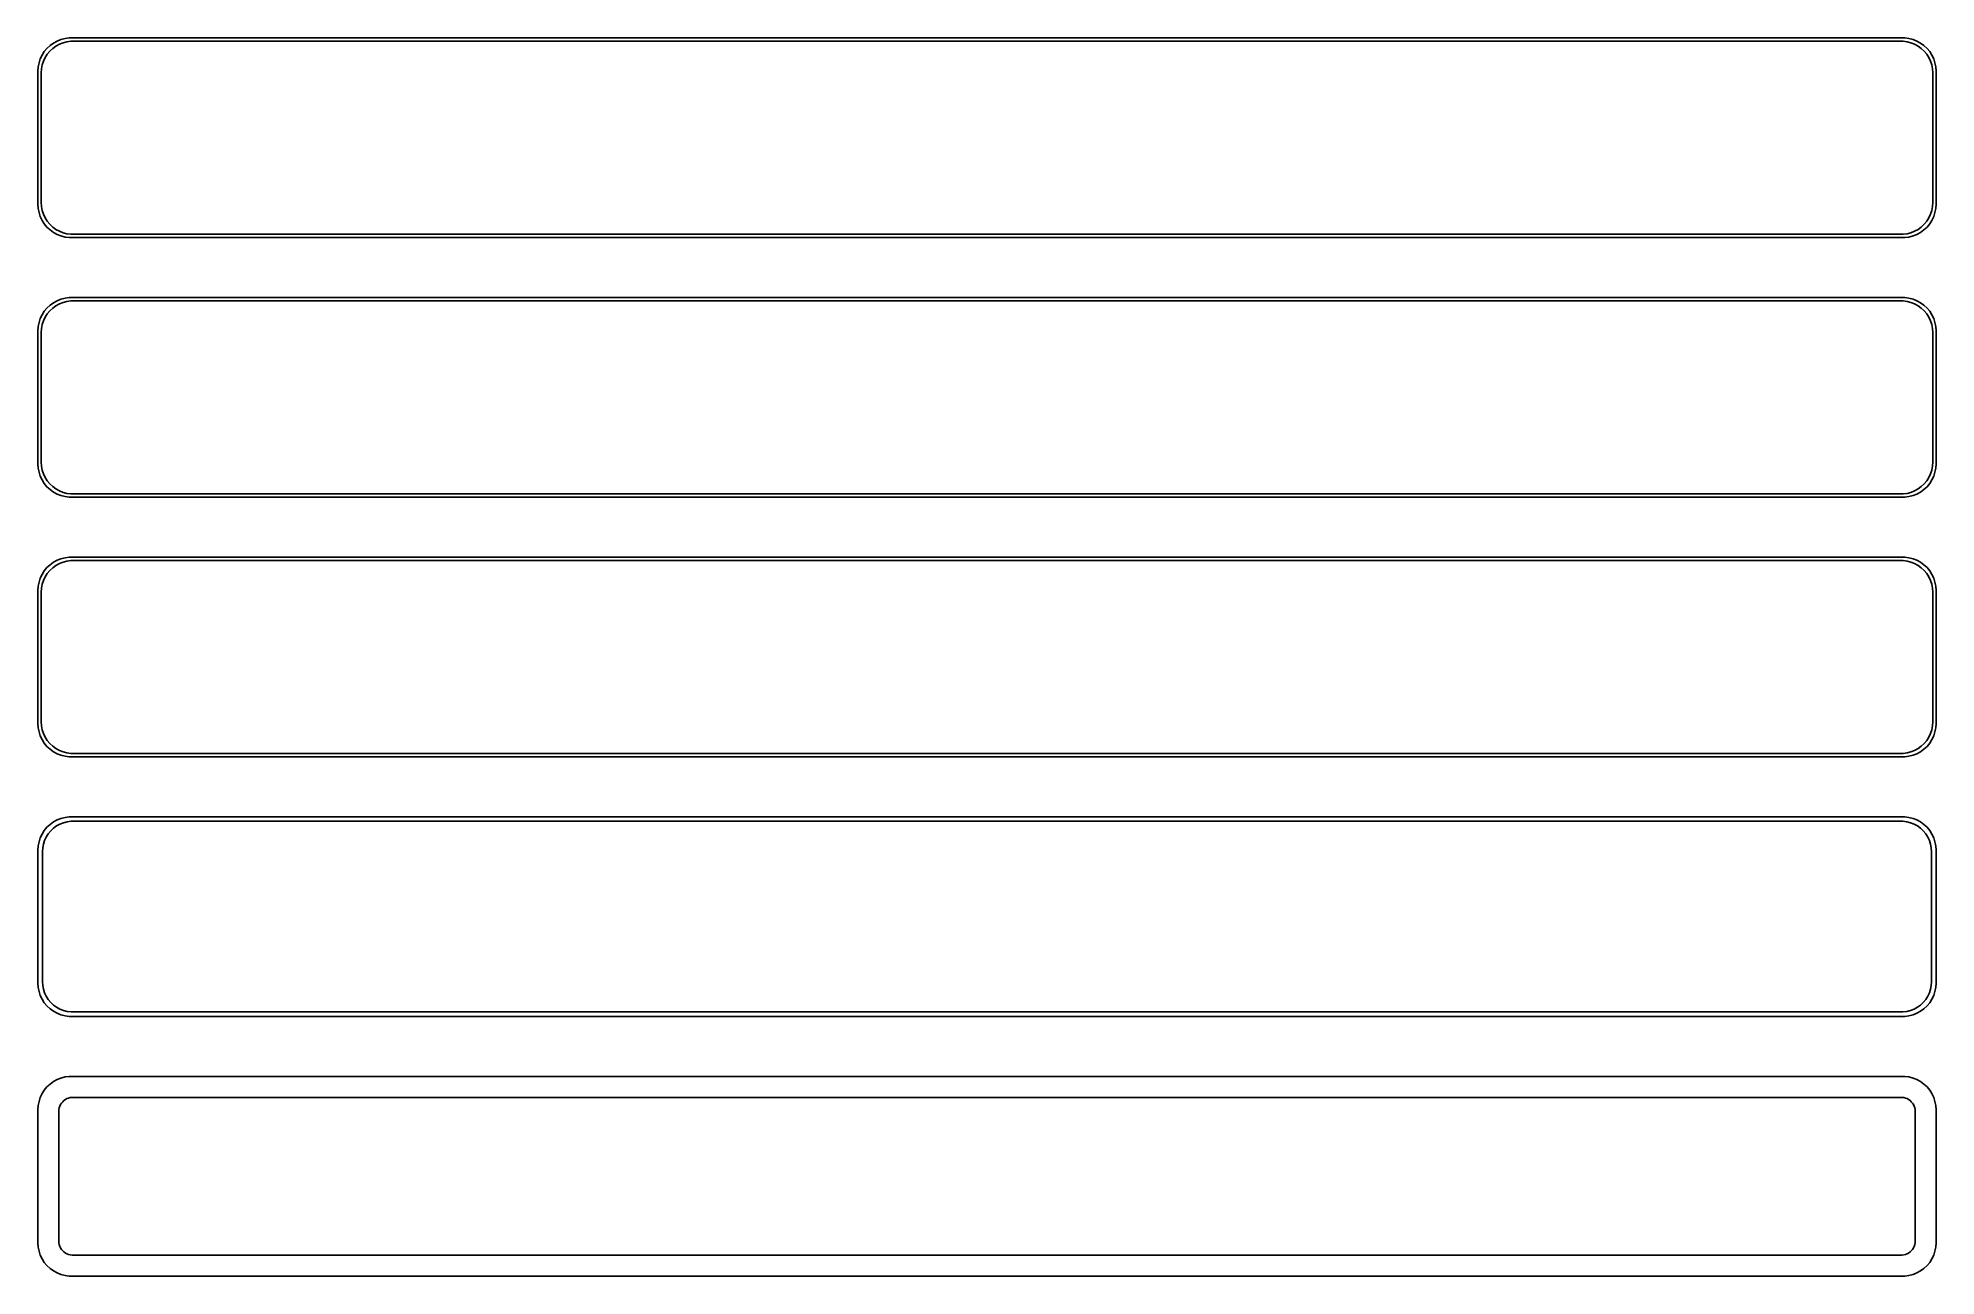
# Model space of a CAD drawing. Header units: metres. Extents: x -142 to 142, y 180 to 366.
import ezdxf

# ---------------------------------------------------------------- set-up
doc = ezdxf.new("R2010")
doc.units = ezdxf.units.M

msp = doc.modelspace()

# ---------------------------------------------------------------- linework, layer by layer
for p, q in [((-140.687, 364.853), (-141.145, 364.423)), ((-140.179, 365.222), (-140.687, 364.853)), ((-139.629, 365.524), (-140.179, 365.222)), ((-139.795, 364.761), (-139.272, 365.048)), ((-139.045, 365.755), (-139.629, 365.524)), ((-139.272, 365.048), (-138.718, 365.268)), ((-138.437, 365.911), (-139.045, 365.755)), ((-138.718, 365.268), (-138.14, 365.416)), ((-137.814, 365.99), (-138.437, 365.911)), ((-138.14, 365.416), (-137.548, 365.491)), ((137.814, 365.99), (-137.814, 365.99)), ((-137.548, 365.491), (137.548, 365.491)), ((137.548, 365.491), (138.14, 365.416)), ((138.437, 365.911), (137.814, 365.99)), ((138.14, 365.416), (138.718, 365.268)), ((139.045, 365.755), (138.437, 365.911)), ((138.718, 365.268), (139.272, 365.048)), ((139.629, 365.524), (139.045, 365.755)), ((139.272, 365.048), (139.795, 364.761)), ((140.179, 365.222), (139.629, 365.524)), ((140.687, 364.853), (140.179, 365.222)), ((141.145, 364.423), (140.687, 364.853)), ((-142.343, 362.243), (-142.461, 361.627)), ((-142.149, 362.841), (-142.343, 362.243)), ((-141.882, 363.409), (-142.149, 362.841)), ((-141.545, 363.939), (-141.882, 363.409)), ((-141.851, 361.931), (-141.666, 362.499)), ((-141.666, 362.499), (-141.412, 363.038)), ((-141.145, 364.423), (-141.545, 363.939)), ((-141.412, 363.038), (-141.093, 363.542)), ((-141.093, 363.542), (-140.713, 364.002)), ((-140.713, 364.002), (-140.278, 364.41)), ((-140.278, 364.41), (-139.795, 364.761)), ((139.795, 364.761), (140.278, 364.41)), ((140.278, 364.41), (140.713, 364.002)), ((140.713, 364.002), (141.093, 363.542)), ((141.093, 363.542), (141.412, 363.038)), ((141.545, 363.939), (141.145, 364.423)), ((141.412, 363.038), (141.666, 362.499)), ((141.882, 363.409), (141.545, 363.939)), ((141.666, 362.499), (141.851, 361.931)), ((142.149, 362.841), (141.882, 363.409)), ((142.343, 362.243), (142.149, 362.841)), ((142.461, 361.627), (142.343, 362.243)), ((-142.461, 361.627), (-142.5, 361)), ((-142.5, 361), (-142.5, 341)), ((-142, 360.75), (-141.963, 361.345)), ((-142, 341.25), (-142, 360.75)), ((-141.963, 361.345), (-141.851, 361.931)), ((141.851, 361.931), (141.963, 361.345)), ((141.963, 361.345), (142, 360.75)), ((142, 360.75), (142, 341.25)), ((142.5, 361), (142.461, 361.627)), ((142.5, 341), (142.5, 361)), ((-142.5, 341), (-142.461, 340.373)), ((-142.461, 340.373), (-142.343, 339.757)), ((-142.343, 339.757), (-142.149, 339.159)), ((-142.149, 339.159), (-141.882, 338.591)), ((-141.963, 340.655), (-142, 341.25)), ((-141.851, 340.069), (-141.963, 340.655)), ((-141.666, 339.501), (-141.851, 340.069)), ((-141.412, 338.962), (-141.666, 339.501)), ((141.666, 339.501), (141.412, 338.962)), ((141.851, 340.069), (141.666, 339.501)), ((141.963, 340.655), (141.851, 340.069)), ((141.882, 338.591), (142.149, 339.159)), ((142, 341.25), (141.963, 340.655)), ((142.149, 339.159), (142.343, 339.757)), ((142.343, 339.757), (142.461, 340.373)), ((142.461, 340.373), (142.5, 341)), ((-141.882, 338.591), (-141.545, 338.061)), ((-141.545, 338.061), (-141.145, 337.577)), ((-141.093, 338.458), (-141.412, 338.962)), ((-141.145, 337.577), (-140.687, 337.147)), ((-140.713, 337.998), (-141.093, 338.458)), ((-140.278, 337.59), (-140.713, 337.998)), ((-140.687, 337.147), (-140.179, 336.778)), ((-139.795, 337.239), (-140.278, 337.59)), ((-140.179, 336.778), (-139.629, 336.476)), ((-139.272, 336.952), (-139.795, 337.239)), ((-139.629, 336.476), (-139.045, 336.245)), ((-138.718, 336.732), (-139.272, 336.952)), ((-138.14, 336.584), (-138.718, 336.732)), ((-137.548, 336.509), (-138.14, 336.584)), ((137.548, 336.509), (-137.548, 336.509)), ((138.14, 336.584), (137.548, 336.509)), ((138.718, 336.732), (138.14, 336.584)), ((139.272, 336.952), (138.718, 336.732)), ((139.045, 336.245), (139.629, 336.476)), ((139.795, 337.239), (139.272, 336.952)), ((139.629, 336.476), (140.179, 336.778)), ((140.278, 337.59), (139.795, 337.239)), ((140.179, 336.778), (140.687, 337.147)), ((140.713, 337.998), (140.278, 337.59)), ((140.687, 337.147), (141.145, 337.577)), ((141.093, 338.458), (140.713, 337.998)), ((141.412, 338.962), (141.093, 338.458)), ((141.145, 337.577), (141.545, 338.061)), ((141.545, 338.061), (141.882, 338.591)), ((-139.045, 336.245), (-138.437, 336.089)), ((-138.437, 336.089), (-137.814, 336.01)), ((-137.814, 336.01), (137.814, 336.01)), ((137.814, 336.01), (138.437, 336.089)), ((138.437, 336.089), (139.045, 336.245)), ((-141.545, 324.939), (-141.882, 324.409)), ((-141.145, 325.423), (-141.545, 324.939)), ((-140.687, 325.853), (-141.145, 325.423)), ((-141.093, 324.542), (-140.713, 325.002)), ((-140.713, 325.002), (-140.278, 325.41)), ((-140.179, 326.222), (-140.687, 325.853)), ((-140.278, 325.41), (-139.795, 325.761)), ((-139.629, 326.524), (-140.179, 326.222)), ((-139.795, 325.761), (-139.272, 326.048)), ((-139.045, 326.755), (-139.629, 326.524)), ((-139.272, 326.048), (-138.718, 326.268)), ((-138.437, 326.911), (-139.045, 326.755)), ((-138.718, 326.268), (-138.14, 326.416)), ((-137.814, 326.99), (-138.437, 326.911)), ((-138.14, 326.416), (-137.548, 326.491)), ((137.814, 326.99), (-137.814, 326.99)), ((-137.548, 326.491), (137.548, 326.491)), ((137.548, 326.491), (138.14, 326.416)), ((138.437, 326.911), (137.814, 326.99)), ((138.14, 326.416), (138.718, 326.268)), ((139.045, 326.755), (138.437, 326.911)), ((138.718, 326.268), (139.272, 326.048)), ((139.629, 326.524), (139.045, 326.755)), ((139.272, 326.048), (139.795, 325.761)), ((140.179, 326.222), (139.629, 326.524)), ((139.795, 325.761), (140.278, 325.41)), ((140.687, 325.853), (140.179, 326.222)), ((140.278, 325.41), (140.713, 325.002)), ((141.145, 325.423), (140.687, 325.853)), ((140.713, 325.002), (141.093, 324.542)), ((141.545, 324.939), (141.145, 325.423)), ((141.882, 324.409), (141.545, 324.939)), ((-142.461, 322.627), (-142.5, 322)), ((-142.343, 323.243), (-142.461, 322.627)), ((-142.149, 323.841), (-142.343, 323.243)), ((-141.882, 324.409), (-142.149, 323.841)), ((-142, 321.75), (-141.963, 322.345)), ((-141.963, 322.345), (-141.851, 322.931)), ((-141.851, 322.931), (-141.666, 323.499)), ((-141.666, 323.499), (-141.412, 324.038)), ((-141.412, 324.038), (-141.093, 324.542)), ((141.093, 324.542), (141.412, 324.038)), ((141.412, 324.038), (141.666, 323.499)), ((141.666, 323.499), (141.851, 322.931)), ((141.851, 322.931), (141.963, 322.345)), ((142.149, 323.841), (141.882, 324.409)), ((141.963, 322.345), (142, 321.75)), ((142.343, 323.243), (142.149, 323.841)), ((142.461, 322.627), (142.343, 323.243)), ((142.5, 322), (142.461, 322.627)), ((-142.5, 322), (-142.5, 302)), ((-142, 302.25), (-142, 321.75)), ((142, 321.75), (142, 302.25)), ((142.5, 302), (142.5, 322)), ((-141.963, 301.655), (-142, 302.25)), ((142, 302.25), (141.963, 301.655)), ((-142.5, 302), (-142.461, 301.373)), ((-142.461, 301.373), (-142.343, 300.757)), ((-142.343, 300.757), (-142.149, 300.159)), ((-142.149, 300.159), (-141.882, 299.591)), ((-141.851, 301.069), (-141.963, 301.655)), ((-141.882, 299.591), (-141.545, 299.061)), ((-141.666, 300.501), (-141.851, 301.069)), ((-141.412, 299.962), (-141.666, 300.501)), ((-141.093, 299.458), (-141.412, 299.962)), ((-140.713, 298.998), (-141.093, 299.458)), ((141.093, 299.458), (140.713, 298.998)), ((141.412, 299.962), (141.093, 299.458)), ((141.666, 300.501), (141.412, 299.962)), ((141.545, 299.061), (141.882, 299.591)), ((141.851, 301.069), (141.666, 300.501)), ((141.963, 301.655), (141.851, 301.069)), ((141.882, 299.591), (142.149, 300.159)), ((142.149, 300.159), (142.343, 300.757)), ((142.343, 300.757), (142.461, 301.373)), ((142.461, 301.373), (142.5, 302)), ((-141.545, 299.061), (-141.145, 298.577)), ((-141.145, 298.577), (-140.687, 298.147)), ((-140.278, 298.59), (-140.713, 298.998)), ((-140.687, 298.147), (-140.179, 297.778)), ((-139.795, 298.239), (-140.278, 298.59)), ((-140.179, 297.778), (-139.629, 297.476)), ((-139.272, 297.952), (-139.795, 298.239)), ((-139.629, 297.476), (-139.045, 297.245)), ((-138.718, 297.732), (-139.272, 297.952)), ((-139.045, 297.245), (-138.437, 297.089)), ((-138.14, 297.584), (-138.718, 297.732)), ((-138.437, 297.089), (-137.814, 297.01)), ((-137.548, 297.509), (-138.14, 297.584)), ((-137.814, 297.01), (137.814, 297.01)), ((137.548, 297.509), (-137.548, 297.509)), ((138.14, 297.584), (137.548, 297.509)), ((137.814, 297.01), (138.437, 297.089)), ((138.718, 297.732), (138.14, 297.584)), ((138.437, 297.089), (139.045, 297.245)), ((139.272, 297.952), (138.718, 297.732)), ((139.045, 297.245), (139.629, 297.476)), ((139.795, 298.239), (139.272, 297.952)), ((139.629, 297.476), (140.179, 297.778)), ((140.278, 298.59), (139.795, 298.239)), ((140.179, 297.778), (140.687, 298.147)), ((140.713, 298.998), (140.278, 298.59)), ((140.687, 298.147), (141.145, 298.577)), ((141.145, 298.577), (141.545, 299.061)), ((-138.437, 287.911), (-139.045, 287.755)), ((-137.814, 287.99), (-138.437, 287.911)), ((137.814, 287.99), (-137.814, 287.99)), ((138.437, 287.911), (137.814, 287.99)), ((139.045, 287.755), (138.437, 287.911)), ((-141.882, 285.409), (-142.149, 284.841)), ((-141.545, 285.939), (-141.882, 285.409)), ((-141.666, 284.499), (-141.412, 285.038)), ((-141.145, 286.423), (-141.545, 285.939)), ((-141.412, 285.038), (-141.093, 285.542)), ((-140.687, 286.853), (-141.145, 286.423)), ((-141.093, 285.542), (-140.713, 286.002)), ((-140.713, 286.002), (-140.278, 286.41)), ((-140.179, 287.222), (-140.687, 286.853)), ((-140.278, 286.41), (-139.795, 286.761)), ((-139.629, 287.524), (-140.179, 287.222)), ((-139.795, 286.761), (-139.272, 287.048)), ((-139.045, 287.755), (-139.629, 287.524)), ((-139.272, 287.048), (-138.718, 287.268)), ((-138.718, 287.268), (-138.14, 287.416)), ((-138.14, 287.416), (-137.548, 287.491)), ((-137.548, 287.491), (137.548, 287.491)), ((137.548, 287.491), (138.14, 287.416)), ((138.14, 287.416), (138.718, 287.268)), ((138.718, 287.268), (139.272, 287.048)), ((139.629, 287.524), (139.045, 287.755)), ((139.272, 287.048), (139.795, 286.761)), ((140.179, 287.222), (139.629, 287.524)), ((139.795, 286.761), (140.278, 286.41)), ((140.687, 286.853), (140.179, 287.222)), ((140.278, 286.41), (140.713, 286.002)), ((141.145, 286.423), (140.687, 286.853)), ((140.713, 286.002), (141.093, 285.542)), ((141.093, 285.542), (141.412, 285.038)), ((141.545, 285.939), (141.145, 286.423)), ((141.412, 285.038), (141.666, 284.499)), ((141.882, 285.409), (141.545, 285.939)), ((142.149, 284.841), (141.882, 285.409)), ((-142.461, 283.627), (-142.5, 283)), ((-142.5, 283), (-142.5, 263)), ((-142.343, 284.243), (-142.461, 283.627)), ((-142.149, 284.841), (-142.343, 284.243)), ((-142, 282.75), (-141.963, 283.345)), ((-142, 263.25), (-142, 282.75)), ((-141.963, 283.345), (-141.851, 283.931)), ((-141.851, 283.931), (-141.666, 284.499)), ((141.666, 284.499), (141.851, 283.931)), ((141.851, 283.931), (141.963, 283.345)), ((141.963, 283.345), (142, 282.75)), ((142, 282.75), (142, 263.25)), ((142.343, 284.243), (142.149, 284.841)), ((142.461, 283.627), (142.343, 284.243)), ((142.5, 283), (142.461, 283.627)), ((142.5, 263), (142.5, 283)), ((-142.5, 263), (-142.461, 262.373)), ((-142.461, 262.373), (-142.343, 261.757)), ((-141.963, 262.655), (-142, 263.25)), ((-141.851, 262.069), (-141.963, 262.655)), ((141.963, 262.655), (141.851, 262.069)), ((142, 263.25), (141.963, 262.655)), ((142.343, 261.757), (142.461, 262.373)), ((142.461, 262.373), (142.5, 263)), ((-142.343, 261.757), (-142.149, 261.159)), ((-142.149, 261.159), (-141.882, 260.591)), ((-141.882, 260.591), (-141.545, 260.061)), ((-141.666, 261.501), (-141.851, 262.069)), ((-141.412, 260.962), (-141.666, 261.501)), ((-141.545, 260.061), (-141.145, 259.577)), ((-141.093, 260.458), (-141.412, 260.962)), ((-141.145, 259.577), (-140.687, 259.147)), ((-140.713, 259.998), (-141.093, 260.458)), ((-140.278, 259.59), (-140.713, 259.998)), ((-139.795, 259.239), (-140.278, 259.59)), ((140.278, 259.59), (139.795, 259.239)), ((140.713, 259.998), (140.278, 259.59)), ((140.687, 259.147), (141.145, 259.577)), ((141.093, 260.458), (140.713, 259.998)), ((141.412, 260.962), (141.093, 260.458)), ((141.145, 259.577), (141.545, 260.061)), ((141.666, 261.501), (141.412, 260.962)), ((141.545, 260.061), (141.882, 260.591)), ((141.851, 262.069), (141.666, 261.501)), ((141.882, 260.591), (142.149, 261.159)), ((142.149, 261.159), (142.343, 261.757)), ((-140.687, 259.147), (-140.179, 258.778)), ((-140.179, 258.778), (-139.629, 258.476)), ((-139.272, 258.952), (-139.795, 259.239)), ((-139.629, 258.476), (-139.045, 258.245)), ((-138.718, 258.732), (-139.272, 258.952)), ((-139.045, 258.245), (-138.437, 258.089)), ((-138.14, 258.584), (-138.718, 258.732)), ((-138.437, 258.089), (-137.814, 258.01)), ((-137.548, 258.509), (-138.14, 258.584)), ((-137.814, 258.01), (137.814, 258.01)), ((137.548, 258.509), (-137.548, 258.509)), ((138.14, 258.584), (137.548, 258.509)), ((137.814, 258.01), (138.437, 258.089)), ((138.718, 258.732), (138.14, 258.584)), ((138.437, 258.089), (139.045, 258.245)), ((139.272, 258.952), (138.718, 258.732)), ((139.045, 258.245), (139.629, 258.476)), ((139.795, 259.239), (139.272, 258.952)), ((139.629, 258.476), (140.179, 258.778)), ((140.179, 258.778), (140.687, 259.147)), ((-140.179, 248.222), (-140.687, 247.853)), ((-139.629, 248.524), (-140.179, 248.222)), ((-139.045, 248.755), (-139.629, 248.524)), ((-139.199, 247.893), (-138.665, 248.104)), ((-138.437, 248.911), (-139.045, 248.755)), ((-138.665, 248.104), (-138.108, 248.247)), ((-137.814, 248.99), (-138.437, 248.911)), ((-138.108, 248.247), (-137.537, 248.319)), ((137.814, 248.99), (-137.814, 248.99)), ((-137.537, 248.319), (137.537, 248.319)), ((137.537, 248.319), (138.108, 248.247)), ((138.437, 248.911), (137.814, 248.99)), ((138.108, 248.247), (138.665, 248.104)), ((139.045, 248.755), (138.437, 248.911)), ((138.665, 248.104), (139.199, 247.893)), ((139.629, 248.524), (139.045, 248.755)), ((140.179, 248.222), (139.629, 248.524)), ((140.687, 247.853), (140.179, 248.222)), ((-142.343, 245.243), (-142.461, 244.627)), ((-142.149, 245.841), (-142.343, 245.243)), ((-141.882, 246.409), (-142.149, 245.841)), ((-141.545, 246.939), (-141.882, 246.409)), ((-141.685, 244.889), (-141.507, 245.435)), ((-141.145, 247.423), (-141.545, 246.939)), ((-141.507, 245.435), (-141.262, 245.956)), ((-141.262, 245.956), (-140.954, 246.441)), ((-140.687, 247.853), (-141.145, 247.423)), ((-140.954, 246.441), (-140.588, 246.884)), ((-140.588, 246.884), (-140.168, 247.278)), ((-140.168, 247.278), (-139.703, 247.616)), ((-139.703, 247.616), (-139.199, 247.893)), ((139.199, 247.893), (139.703, 247.616)), ((139.703, 247.616), (140.168, 247.278)), ((140.168, 247.278), (140.588, 246.884)), ((140.588, 246.884), (140.954, 246.441)), ((141.145, 247.423), (140.687, 247.853)), ((140.954, 246.441), (141.262, 245.956)), ((141.545, 246.939), (141.145, 247.423)), ((141.262, 245.956), (141.507, 245.435)), ((141.507, 245.435), (141.685, 244.889)), ((141.882, 246.409), (141.545, 246.939)), ((142.149, 245.841), (141.882, 246.409)), ((142.343, 245.243), (142.149, 245.841)), ((142.461, 244.627), (142.343, 245.243)), ((-142.461, 244.627), (-142.5, 244)), ((-142.5, 244), (-142.5, 224)), ((-141.828, 243.75), (-141.792, 244.324)), ((-141.828, 224.25), (-141.828, 243.75)), ((-141.792, 244.324), (-141.685, 244.889)), ((141.685, 244.889), (141.792, 244.324)), ((141.792, 244.324), (141.828, 243.75)), ((141.828, 243.75), (141.828, 224.25)), ((142.5, 244), (142.461, 244.627)), ((142.5, 224), (142.5, 244)), ((-142.5, 224), (-142.461, 223.373)), ((-142.461, 223.373), (-142.343, 222.757)), ((-142.343, 222.757), (-142.149, 222.159)), ((-141.792, 223.676), (-141.828, 224.25)), ((-141.685, 223.111), (-141.792, 223.676)), ((-141.507, 222.565), (-141.685, 223.111)), ((-141.262, 222.044), (-141.507, 222.565)), ((141.507, 222.565), (141.262, 222.044)), ((141.685, 223.111), (141.507, 222.565)), ((141.792, 223.676), (141.685, 223.111)), ((141.828, 224.25), (141.792, 223.676)), ((142.149, 222.159), (142.343, 222.757)), ((142.343, 222.757), (142.461, 223.373)), ((142.461, 223.373), (142.5, 224)), ((-142.149, 222.159), (-141.882, 221.591)), ((-141.882, 221.591), (-141.545, 221.061)), ((-141.545, 221.061), (-141.145, 220.577)), ((-140.954, 221.559), (-141.262, 222.044)), ((-141.145, 220.577), (-140.687, 220.147)), ((-140.588, 221.116), (-140.954, 221.559)), ((-140.687, 220.147), (-140.179, 219.778)), ((-140.168, 220.722), (-140.588, 221.116)), ((-140.179, 219.778), (-139.629, 219.476)), ((-139.703, 220.384), (-140.168, 220.722)), ((-139.199, 220.107), (-139.703, 220.384)), ((-139.629, 219.476), (-139.045, 219.245)), ((-138.665, 219.896), (-139.199, 220.107)), ((-138.108, 219.753), (-138.665, 219.896)), ((-137.537, 219.681), (-138.108, 219.753)), ((137.537, 219.681), (-137.537, 219.681)), ((138.108, 219.753), (137.537, 219.681)), ((138.665, 219.896), (138.108, 219.753)), ((139.199, 220.107), (138.665, 219.896)), ((139.045, 219.245), (139.629, 219.476)), ((139.703, 220.384), (139.199, 220.107)), ((139.629, 219.476), (140.179, 219.778)), ((140.168, 220.722), (139.703, 220.384)), ((140.588, 221.116), (140.168, 220.722)), ((140.179, 219.778), (140.687, 220.147)), ((140.954, 221.559), (140.588, 221.116)), ((140.687, 220.147), (141.145, 220.577)), ((141.262, 222.044), (140.954, 221.559)), ((141.145, 220.577), (141.545, 221.061)), ((141.545, 221.061), (141.882, 221.591)), ((141.882, 221.591), (142.149, 222.159)), ((-139.045, 219.245), (-138.437, 219.089)), ((-138.437, 219.089), (-137.814, 219.01)), ((-137.814, 219.01), (137.814, 219.01)), ((137.814, 219.01), (138.437, 219.089)), ((138.437, 219.089), (139.045, 219.245)), ((-141.145, 208.423), (-141.545, 207.939)), ((-140.687, 208.853), (-141.145, 208.423)), ((-140.179, 209.222), (-140.687, 208.853)), ((-139.629, 209.524), (-140.179, 209.222)), ((-139.045, 209.755), (-139.629, 209.524)), ((-138.437, 209.911), (-139.045, 209.755)), ((-137.814, 209.99), (-138.437, 209.911)), ((137.814, 209.99), (-137.814, 209.99)), ((138.437, 209.911), (137.814, 209.99)), ((139.045, 209.755), (138.437, 209.911)), ((139.629, 209.524), (139.045, 209.755)), ((140.179, 209.222), (139.629, 209.524)), ((140.687, 208.853), (140.179, 209.222)), ((141.145, 208.423), (140.687, 208.853)), ((141.545, 207.939), (141.145, 208.423)), ((-142.461, 205.627), (-142.5, 205)), ((-142.343, 206.243), (-142.461, 205.627)), ((-142.149, 206.841), (-142.343, 206.243)), ((-141.882, 207.409), (-142.149, 206.841)), ((-141.545, 207.939), (-141.882, 207.409)), ((-139.343, 205.014), (-139.293, 205.275)), ((-139.293, 205.275), (-139.211, 205.527)), ((-139.211, 205.527), (-139.099, 205.766)), ((-139.099, 205.766), (-138.957, 205.99)), ((-138.957, 205.99), (-138.788, 206.194)), ((-138.788, 206.194), (-138.595, 206.375)), ((-138.595, 206.375), (-138.38, 206.531)), ((-138.38, 206.531), (-138.148, 206.659)), ((-138.148, 206.659), (-137.902, 206.756)), ((-137.902, 206.756), (-137.645, 206.822)), ((-137.645, 206.822), (-137.382, 206.855)), ((-137.382, 206.855), (137.382, 206.855)), ((137.382, 206.855), (137.645, 206.822)), ((137.645, 206.822), (137.902, 206.756)), ((137.902, 206.756), (138.148, 206.659)), ((138.148, 206.659), (138.38, 206.531)), ((138.38, 206.531), (138.595, 206.375)), ((138.595, 206.375), (138.788, 206.194)), ((138.788, 206.194), (138.957, 205.99)), ((138.957, 205.99), (139.099, 205.766)), ((139.099, 205.766), (139.211, 205.527)), ((139.211, 205.527), (139.293, 205.275)), ((139.293, 205.275), (139.343, 205.014)), ((141.882, 207.409), (141.545, 207.939)), ((142.149, 206.841), (141.882, 207.409)), ((142.343, 206.243), (142.149, 206.841)), ((142.461, 205.627), (142.343, 206.243)), ((142.5, 205), (142.461, 205.627)), ((-142.5, 205), (-142.5, 185)), ((-139.36, 204.75), (-139.343, 205.014)), ((-139.36, 185.25), (-139.36, 204.75)), ((139.343, 205.014), (139.36, 204.75)), ((139.36, 204.75), (139.36, 185.25)), ((142.5, 185), (142.5, 205)), ((-139.343, 184.986), (-139.36, 185.25)), ((139.36, 185.25), (139.343, 184.986)), ((-142.5, 185), (-142.461, 184.373)), ((-142.461, 184.373), (-142.343, 183.757)), ((-142.343, 183.757), (-142.149, 183.159)), ((-142.149, 183.159), (-141.882, 182.591)), ((-141.882, 182.591), (-141.545, 182.061)), ((-139.293, 184.725), (-139.343, 184.986)), ((-139.211, 184.473), (-139.293, 184.725)), ((-139.099, 184.234), (-139.211, 184.473)), ((-138.957, 184.01), (-139.099, 184.234)), ((-138.788, 183.806), (-138.957, 184.01)), ((-138.595, 183.625), (-138.788, 183.806)), ((-138.38, 183.469), (-138.595, 183.625)), ((-138.148, 183.341), (-138.38, 183.469)), ((-137.902, 183.244), (-138.148, 183.341)), ((-137.645, 183.178), (-137.902, 183.244)), ((-137.382, 183.145), (-137.645, 183.178)), ((137.382, 183.145), (-137.382, 183.145)), ((137.645, 183.178), (137.382, 183.145)), ((137.902, 183.244), (137.645, 183.178)), ((138.148, 183.341), (137.902, 183.244)), ((138.38, 183.469), (138.148, 183.341)), ((138.595, 183.625), (138.38, 183.469)), ((138.788, 183.806), (138.595, 183.625)), ((138.957, 184.01), (138.788, 183.806)), ((139.099, 184.234), (138.957, 184.01)), ((139.211, 184.473), (139.099, 184.234)), ((139.293, 184.725), (139.211, 184.473)), ((139.343, 184.986), (139.293, 184.725)), ((141.545, 182.061), (141.882, 182.591)), ((141.882, 182.591), (142.149, 183.159)), ((142.149, 183.159), (142.343, 183.757)), ((142.343, 183.757), (142.461, 184.373)), ((142.461, 184.373), (142.5, 185)), ((-141.545, 182.061), (-141.145, 181.577)), ((-141.145, 181.577), (-140.687, 181.147)), ((-140.687, 181.147), (-140.179, 180.778)), ((-140.179, 180.778), (-139.629, 180.476)), ((-139.629, 180.476), (-139.045, 180.245)), ((-139.045, 180.245), (-138.437, 180.089)), ((-138.437, 180.089), (-137.814, 180.01)), ((-137.814, 180.01), (137.814, 180.01)), ((137.814, 180.01), (138.437, 180.089)), ((138.437, 180.089), (139.045, 180.245)), ((139.045, 180.245), (139.629, 180.476)), ((139.629, 180.476), (140.179, 180.778)), ((140.179, 180.778), (140.687, 181.147)), ((140.687, 181.147), (141.145, 181.577)), ((141.145, 181.577), (141.545, 182.061))]:
    msp.add_line(p, q)

doc.saveas('drawing.dxf')
